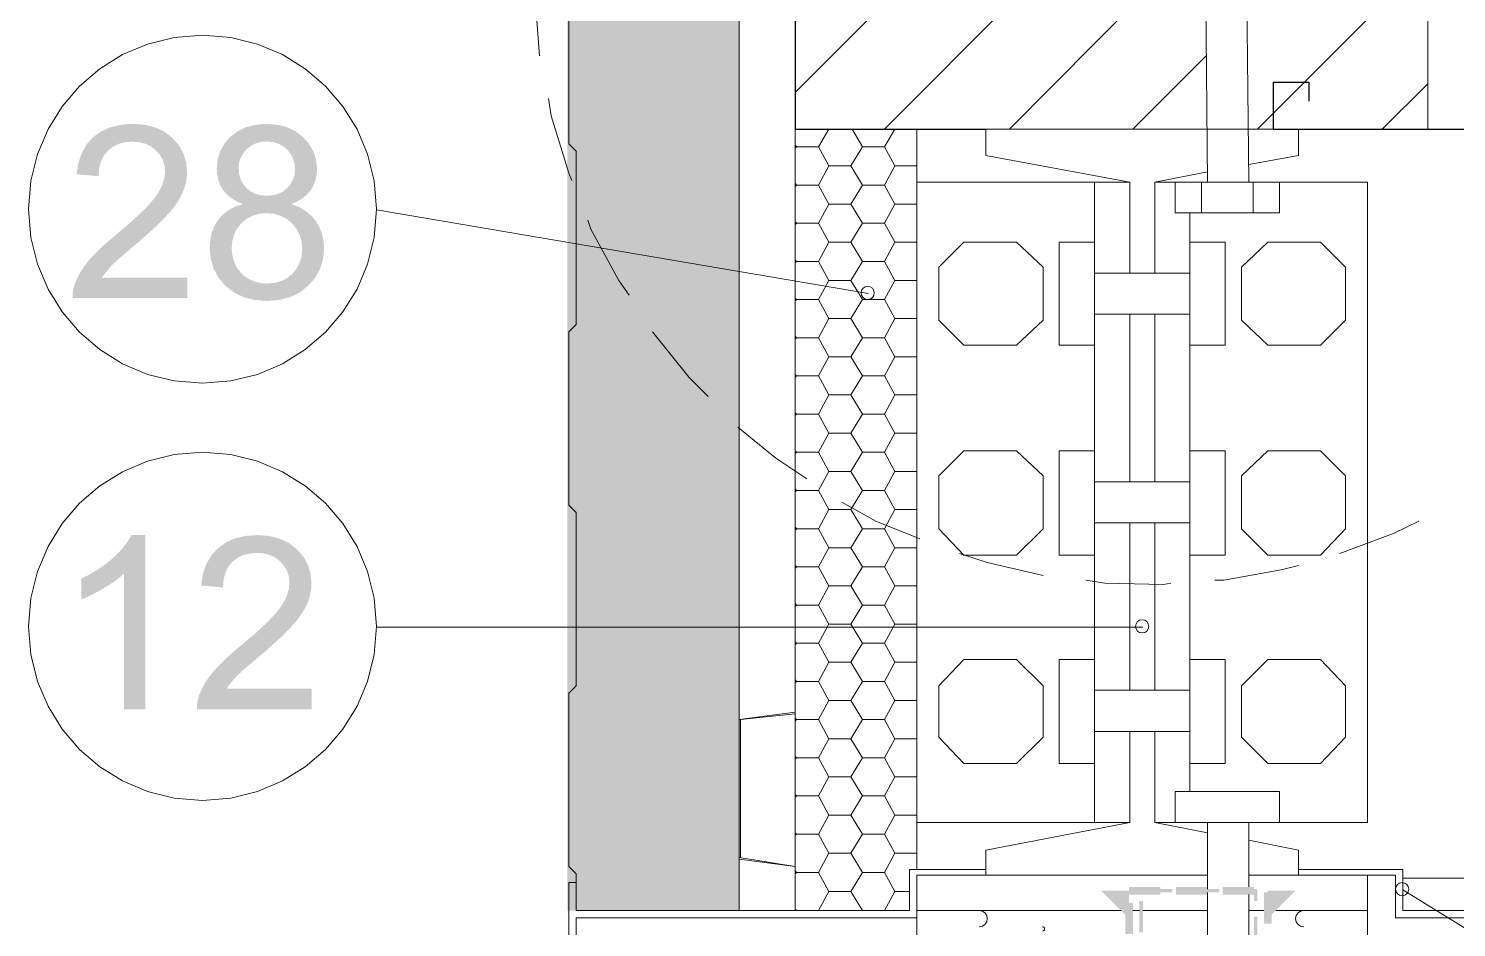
# Model space of a CAD drawing. Header units: millimetres. Extents: x 0 to 297, y 0 to 420.
# Drawn here: x 224.63 to 245.22, y 321.6 to 334.55 of the extents above; entities that cross this region are included whole.
import ezdxf

# ---------------------------------------------------------------- set-up
doc = ezdxf.new("R2010")
doc.units = ezdxf.units.MM
doc.layers.add('1-CORTE-LINEAS', color=7, linetype='Continuous')
doc.layers.add('1-CORTE-RELLENOS', color=9, linetype='Continuous')

msp = doc.modelspace()

# ---------------------------------------------------------------- hatches: boundary and pattern name
at = {"layer": '1-CORTE-RELLENOS'}
h = msp.add_hatch(color=51, dxfattribs=at)
h.dxf.hatch_style = 1
h.paths.add_polyline_path([(234.879, 338.194), (234.879, 321.841), (232.403, 321.841), (232.403, 338.194)])
h = msp.add_hatch(color=7, dxfattribs=at)
h.dxf.hatch_style = 1
h.paths.add_polyline_path([(226.922, 330.962), (226.922, 330.667), (225.268, 330.667), (225.269, 330.722), (225.276, 330.775), (225.287, 330.828), (225.304, 330.88), (225.34, 330.964), (225.386, 331.048), (225.441, 331.131), (225.505, 331.213), (225.583, 331.298), (225.676, 331.389), (225.784, 331.486), (225.908, 331.591), (226.095, 331.75), (226.249, 331.891), (226.371, 332.014), (226.459, 332.12), (226.522, 332.216), (226.566, 332.31), (226.593, 332.401), (226.602, 332.489), (226.594, 332.578), (226.569, 332.659), (226.528, 332.732), (226.47, 332.798), (226.4, 332.852), (226.32, 332.891), (226.231, 332.914), (226.131, 332.922), (226.026, 332.914), (225.932, 332.889), (225.848, 332.847), (225.776, 332.79), (225.718, 332.717), (225.676, 332.632), (225.652, 332.534), (225.643, 332.423), (225.326, 332.453), (225.354, 332.619), (225.404, 332.764), (225.477, 332.888), (225.572, 332.991), (225.687, 333.073), (225.82, 333.131), (225.971, 333.166), (226.139, 333.178), (226.309, 333.166), (226.46, 333.128), (226.593, 333.065), (226.707, 332.977), (226.8, 332.872), (226.866, 332.754), (226.906, 332.625), (226.919, 332.484), (226.915, 332.408), (226.903, 332.333), (226.884, 332.259), (226.856, 332.186), (226.82, 332.113), (226.774, 332.038), (226.718, 331.962), (226.652, 331.883), (226.57, 331.795), (226.464, 331.693), (226.334, 331.575), (226.181, 331.442), (226.054, 331.335), (225.952, 331.248), (225.876, 331.178), (225.825, 331.128), (225.788, 331.086), (225.754, 331.045), (225.723, 331.004), (225.696, 330.962)])
h = msp.add_hatch(color=7, dxfattribs=at)
h.dxf.hatch_style = 1
h.paths.add_polyline_path([(227.615, 331.986), (227.521, 331.937), (227.439, 331.874), (227.371, 331.797), (227.316, 331.711), (227.277, 331.614), (227.254, 331.507), (227.246, 331.39), (227.261, 331.233), (227.303, 331.09), (227.374, 330.961), (227.472, 330.844), (227.595, 330.748), (227.736, 330.68), (227.894, 330.64), (228.071, 330.626), (228.246, 330.64), (228.404, 330.68), (228.544, 330.748), (228.666, 330.844), (228.766, 330.959), (228.837, 331.087), (228.88, 331.228), (228.895, 331.381), (228.887, 331.493), (228.864, 331.597), (228.826, 331.693), (228.773, 331.781), (228.707, 331.859), (228.626, 331.925), (228.532, 331.98), (228.423, 332.023), (228.511, 332.061), (228.587, 332.107), (228.65, 332.161), (228.702, 332.222), (228.741, 332.289), (228.77, 332.362), (228.787, 332.441), (228.793, 332.525), (228.78, 332.656), (228.742, 332.777), (228.679, 332.888), (228.591, 332.988), (228.484, 333.071), (228.361, 333.131), (228.221, 333.166), (228.065, 333.178), (227.91, 333.166), (227.772, 333.131), (227.65, 333.073), (227.544, 332.991), (227.458, 332.893), (227.397, 332.784), (227.361, 332.664), (227.348, 332.533), (227.354, 332.446), (227.371, 332.364), (227.4, 332.29), (227.439, 332.222), (227.492, 332.161), (227.557, 332.107), (227.634, 332.061), (227.723, 332.023)])
h.paths.add_polyline_path([(227.663, 332.544), (227.67, 332.619), (227.692, 332.688), (227.728, 332.752), (227.778, 332.812), (227.84, 332.861), (227.909, 332.896), (227.986, 332.918), (228.071, 332.925), (228.154, 332.917), (228.23, 332.896), (228.298, 332.86), (228.36, 332.809), (228.411, 332.749), (228.447, 332.681), (228.468, 332.607), (228.476, 332.525), (228.469, 332.448), (228.447, 332.377), (228.412, 332.311), (228.363, 332.252), (228.302, 332.204), (228.234, 332.169), (228.157, 332.149), (228.073, 332.142), (227.986, 332.149), (227.908, 332.169), (227.838, 332.204), (227.776, 332.252), (227.726, 332.313), (227.691, 332.381), (227.67, 332.459)])
h.paths.add_polyline_path([(227.563, 331.39), (227.572, 331.493), (227.599, 331.587), (227.643, 331.672), (227.704, 331.748), (227.78, 331.81), (227.866, 331.855), (227.961, 331.882), (228.065, 331.891), (228.17, 331.882), (228.267, 331.855), (228.354, 331.809), (228.432, 331.745), (228.497, 331.667), (228.543, 331.58), (228.571, 331.484), (228.58, 331.379), (228.571, 331.274), (228.544, 331.179), (228.5, 331.094), (228.437, 331.017), (228.361, 330.956), (228.274, 330.912), (228.179, 330.886), (228.073, 330.877), (228.004, 330.881), (227.937, 330.893), (227.872, 330.914), (227.809, 330.943), (227.751, 330.981), (227.702, 331.025), (227.659, 331.076), (227.624, 331.133), (227.597, 331.196), (227.579, 331.259), (227.567, 331.324)])
h = msp.add_hatch(color=7, dxfattribs=at)
h.dxf.hatch_style = 1
h.paths.add_polyline_path([(226.316, 324.741), (226.01, 324.741), (226.01, 326.698), (225.95, 326.644), (225.881, 326.591), (225.804, 326.538), (225.718, 326.485), (225.631, 326.436), (225.548, 326.393), (225.47, 326.356), (225.396, 326.326), (225.396, 326.623), (225.52, 326.687), (225.636, 326.757), (225.745, 326.833), (225.845, 326.915), (225.934, 327.001), (226.009, 327.086), (226.071, 327.169), (226.118, 327.252), (226.316, 327.252)])
h = msp.add_hatch(color=7, dxfattribs=at)
h.dxf.hatch_style = 1
h.paths.add_polyline_path([(228.716, 325.036), (228.716, 324.741), (227.062, 324.741), (227.064, 324.795), (227.07, 324.849), (227.081, 324.901), (227.098, 324.953), (227.135, 325.038), (227.18, 325.122), (227.235, 325.204), (227.3, 325.287), (227.377, 325.371), (227.47, 325.462), (227.578, 325.56), (227.702, 325.664), (227.889, 325.823), (228.043, 325.964), (228.165, 326.088), (228.253, 326.193), (228.316, 326.29), (228.36, 326.383), (228.387, 326.474), (228.396, 326.563), (228.388, 326.651), (228.363, 326.732), (228.322, 326.805), (228.264, 326.871), (228.194, 326.926), (228.114, 326.964), (228.025, 326.988), (227.925, 326.995), (227.82, 326.987), (227.726, 326.962), (227.642, 326.921), (227.57, 326.863), (227.512, 326.79), (227.47, 326.705), (227.446, 326.607), (227.437, 326.496), (227.12, 326.527), (227.148, 326.693), (227.198, 326.837), (227.271, 326.961), (227.366, 327.064), (227.481, 327.146), (227.614, 327.205), (227.765, 327.24), (227.933, 327.252), (228.103, 327.239), (228.254, 327.201), (228.387, 327.138), (228.501, 327.05), (228.594, 326.945), (228.66, 326.828), (228.7, 326.698), (228.713, 326.557), (228.709, 326.482), (228.697, 326.407), (228.678, 326.333), (228.65, 326.259), (228.614, 326.187), (228.568, 326.112), (228.512, 326.035), (228.446, 325.956), (228.364, 325.869), (228.258, 325.766), (228.128, 325.648), (227.975, 325.515), (227.848, 325.409), (227.746, 325.321), (227.67, 325.252), (227.619, 325.201), (227.582, 325.16), (227.548, 325.118), (227.517, 325.077), (227.49, 325.036)])
h = msp.add_hatch(color=7, dxfattribs=at)
h.dxf.hatch_style = 1
h.paths.add_polyline_path([(240.949, 322.101), (240.674, 322.101), (240.674, 322.151), (240.949, 322.151), (240.949, 322.181), (240.499, 322.181), (240.499, 322.126), (240.499, 322.071), (240.949, 322.071)])
h = msp.add_hatch(color=7, dxfattribs=at)
h.dxf.hatch_style = 1
h.paths.add_polyline_path([(240.674, 322.151), (240.674, 322.101), (241.124, 322.101), (241.124, 322.151)])
h = msp.add_hatch(color=7, dxfattribs=at)
h.dxf.hatch_style = 1
h.paths.add_polyline_path([(241.349, 322.101), (241.349, 322.151), (241.624, 322.151), (241.624, 322.181), (241.174, 322.181), (241.174, 322.071), (241.624, 322.071), (241.624, 322.101)])
h = msp.add_hatch(color=7, dxfattribs=at)
h.dxf.hatch_style = 1
h.paths.add_polyline_path([(241.349, 322.101), (241.799, 322.101), (241.799, 322.151), (241.349, 322.151)])
h = msp.add_hatch(color=7, dxfattribs=at)
h.dxf.hatch_style = 1
h.paths.add_polyline_path([(242.299, 322.101), (242.024, 322.101), (242.024, 322.151), (242.299, 322.151), (242.299, 322.181), (241.849, 322.181), (241.849, 322.071), (242.299, 322.071)])
h = msp.add_hatch(color=7, dxfattribs=at)
h.dxf.hatch_style = 1
h.paths.add_polyline_path([(242.349, 322.126), (242.347, 322.137), (242.343, 322.144), (242.335, 322.149), (242.324, 322.151), (242.024, 322.151), (242.024, 322.101), (242.299, 322.101), (242.299, 321.976), (242.349, 321.976)])
h = msp.add_hatch(color=7, dxfattribs=at)
h.dxf.hatch_style = 1
h.paths.add_polyline_path([(240.499, 322.126), (240.099, 322.126), (240.499, 321.726)])
h = msp.add_hatch(color=7, dxfattribs=at)
h.dxf.hatch_style = 1
h.paths.add_polyline_path([(240.499, 321.726), (240.444, 321.781), (240.444, 321.501), (240.554, 321.501), (240.554, 321.951), (240.499, 321.951)])
h = msp.add_hatch(color=7, dxfattribs=at)
h.dxf.hatch_style = 1
h.paths.add_polyline_path([(240.699, 321.526), (240.699, 321.976), (240.649, 321.976), (240.649, 321.526)])
h = msp.add_hatch(color=7, dxfattribs=at)
h.dxf.hatch_style = 1
h.paths.add_polyline_path([(242.554, 321.781), (242.499, 321.726), (242.499, 322.101), (242.444, 322.101), (242.444, 321.651), (242.554, 321.651)])
h = msp.add_hatch(color=7, dxfattribs=at)
h.dxf.hatch_style = 1
h.paths.add_polyline_path([(242.499, 322.126), (242.899, 322.126), (242.499, 321.726)])
h = msp.add_hatch(color=7, dxfattribs=at)
h.dxf.hatch_style = 1
h.paths.add_polyline_path([(242.299, 321.751), (242.299, 321.301), (242.349, 321.301), (242.349, 321.751)])

# ---------------------------------------------------------------- linework, layer by layer
at = {"layer": '1-CORTE-LINEAS', "color": 7, "lineweight": 15}
for p, q in [((241.568, 338.563), (241.631, 332.339)), ((242.16, 338.563), (242.224, 332.339)), ((234.879, 321.841), (234.879, 338.16)), ((237.441, 332.339), (237.441, 333.102)), ((238.435, 333.102), (242.944, 333.102)), ((238.435, 332.72), (238.435, 333.102)), ((242.944, 332.72), (242.944, 333.102)), ((238.435, 332.72), (240.51, 332.339)), ((242.944, 332.72), (242.224, 332.594)), ((241.631, 332.488), (240.869, 332.339)), ((240.002, 332.339), (240.002, 323.111)), ((240.51, 332.339), (240.51, 331.028)), ((240.869, 332.339), (240.869, 331.028)), ((241.546, 331.895), (241.546, 332.339)), ((242.287, 331.895), (242.287, 332.339)), ((229.651, 331.938), (236.742, 330.731)), ((241.377, 331.895), (241.377, 323.555)), ((241.377, 331.028), (240.002, 331.028)), ((241.377, 330.434), (240.002, 330.434)), ((240.51, 330.434), (240.51, 328.021)), ((240.869, 330.434), (240.869, 328.021)), ((241.377, 328.021), (240.002, 328.021)), ((241.377, 327.429), (240.002, 327.429)), ((240.51, 327.429), (240.51, 325.016)), ((240.869, 327.429), (240.869, 325.016)), ((229.651, 325.926), (240.7, 325.926)), ((241.377, 325.016), (240.002, 325.016)), ((234.879, 324.593), (235.684, 324.698)), ((234.9, 324.593), (235.684, 324.678)), ((234.879, 324.593), (234.879, 322.582)), ((234.9, 324.593), (234.9, 322.603)), ((241.377, 324.423), (240.002, 324.423)), ((240.51, 324.423), (240.51, 323.111)), ((240.869, 324.423), (240.869, 323.111)), ((237.441, 323.111), (237.441, 322.433)), ((238.435, 322.709), (240.51, 323.111)), ((241.631, 322.963), (240.869, 323.111)), ((241.631, 322.151), (241.631, 323.111)), ((242.224, 322.181), (242.224, 323.111)), ((242.944, 322.709), (242.224, 322.857)), ((238.435, 322.709), (238.435, 322.349)), ((238.435, 322.709), (238.435, 322.349)), ((242.944, 322.709), (242.944, 322.349)), ((235.684, 322.476), (235.684, 321.841)), ((235.684, 322.476), (235.684, 321.841)), ((237.441, 322.349), (241.631, 322.349)), ((242.224, 322.349), (244.34, 322.349)), ((244.447, 322.307), (280.705, 322.307)), ((241.631, 321.418), (241.631, 322.101)), ((242.224, 321.418), (242.224, 322.071)), ((250.373, 318.496), (244.447, 322.137)), ((234.879, 321.841), (232.529, 321.841)), ((232.529, 321.736), (237.441, 321.736)), ((234.879, 321.841), (237.335, 321.841)), ((240.554, 321.841), (240.649, 321.841)), ((240.699, 321.841), (241.631, 321.841)), ((242.224, 321.841), (242.444, 321.841)), ((244.447, 321.841), (280.705, 321.841))]:
    msp.add_line(p, q, dxfattribs=at)
at = {"layer": '1-CORTE-LINEAS', "color": 7, "lineweight": 9}
for p, q in [((235.684, 321.841), (235.684, 338.16)), ((237.758, 331.112), (238.118, 331.472)), ((238.118, 331.472), (238.879, 331.472)), ((239.26, 331.112), (238.879, 331.472)), ((242.118, 331.112), (242.499, 331.472)), ((243.261, 331.472), (242.499, 331.472)), ((243.621, 331.112), (243.261, 331.472)), ((237.758, 330.35), (237.758, 331.112)), ((239.26, 331.112), (239.26, 330.35)), ((242.118, 331.112), (242.118, 330.35)), ((243.621, 330.35), (243.621, 331.112)), ((237.758, 330.35), (238.118, 329.99)), ((239.26, 330.35), (238.879, 329.99)), ((242.118, 330.35), (242.499, 329.99)), ((243.621, 330.35), (243.261, 329.99)), ((238.879, 329.99), (238.118, 329.99)), ((242.499, 329.99), (243.261, 329.99)), ((237.758, 328.106), (238.118, 328.466)), ((238.118, 328.466), (238.879, 328.466)), ((239.26, 328.106), (238.879, 328.466)), ((242.118, 328.106), (242.499, 328.466)), ((243.261, 328.466), (242.499, 328.466)), ((243.621, 328.106), (243.261, 328.466)), ((237.758, 327.344), (237.758, 328.106)), ((239.26, 328.106), (239.26, 327.344)), ((242.118, 328.106), (242.118, 327.344)), ((243.621, 327.344), (243.621, 328.106)), ((237.758, 327.344), (238.118, 326.963)), ((239.26, 327.344), (238.879, 326.963)), ((242.118, 327.344), (242.499, 326.963)), ((243.621, 327.344), (243.261, 326.963)), ((238.879, 326.963), (238.118, 326.963)), ((242.499, 326.963), (243.261, 326.963)), ((237.758, 325.079), (238.118, 325.46)), ((238.879, 325.46), (238.118, 325.46)), ((239.26, 325.079), (238.879, 325.46)), ((242.118, 325.079), (242.499, 325.46)), ((242.499, 325.46), (243.261, 325.46)), ((243.621, 325.079), (243.261, 325.46)), ((237.758, 325.079), (237.758, 324.339)), ((239.26, 324.339), (239.26, 325.079)), ((242.118, 324.339), (242.118, 325.079)), ((243.621, 325.079), (243.621, 324.339)), ((237.758, 324.339), (238.118, 323.958)), ((239.26, 324.339), (238.879, 323.958)), ((242.118, 324.339), (242.499, 323.958)), ((243.621, 324.339), (243.261, 323.958)), ((238.118, 323.958), (238.879, 323.958)), ((243.261, 323.958), (242.499, 323.958))]:
    msp.add_line(p, q, dxfattribs=at)
at = {"layer": '1-CORTE-LINEAS', "color": 7, "lineweight": 5}
for p, q in [((235.684, 333.631), (240.213, 338.16)), ((236.975, 333.102), (241.568, 337.716)), ((238.774, 333.102), (241.589, 335.938)), ((242.351, 333.102), (244.806, 335.557)), ((240.552, 333.102), (241.61, 334.16)), ((244.15, 333.102), (244.806, 333.757)), ((236.022, 332.848), (236.17, 333.102)), ((236.657, 332.848), (236.509, 333.102)), ((236.975, 332.848), (237.123, 333.102)), ((235.704, 332.848), (235.684, 332.869)), ((235.684, 332.827), (235.704, 332.848)), ((235.704, 332.848), (236.022, 332.848)), ((236.17, 332.572), (236.022, 332.848)), ((236.488, 332.572), (236.657, 332.848)), ((236.657, 332.848), (236.975, 332.848)), ((237.123, 332.572), (236.975, 332.848)), ((236.022, 332.297), (236.17, 332.572)), ((236.17, 332.572), (236.488, 332.572)), ((236.657, 332.297), (236.488, 332.572)), ((236.975, 332.297), (237.123, 332.572)), ((237.123, 332.572), (237.441, 332.572)), ((235.704, 332.297), (235.684, 332.319)), ((235.684, 332.276), (235.704, 332.297)), ((235.704, 332.297), (236.022, 332.297)), ((236.17, 332.022), (236.022, 332.297)), ((236.488, 332.022), (236.657, 332.297)), ((236.657, 332.297), (236.975, 332.297)), ((237.123, 332.022), (236.975, 332.297)), ((236.022, 331.747), (236.17, 332.022)), ((236.17, 332.022), (236.488, 332.022)), ((236.657, 331.747), (236.488, 332.022)), ((236.975, 331.747), (237.123, 332.022)), ((237.123, 332.022), (237.441, 332.022)), ((235.704, 331.747), (235.684, 331.768)), ((235.684, 331.726), (235.704, 331.747)), ((235.704, 331.747), (236.022, 331.747)), ((236.17, 331.472), (236.022, 331.747)), ((236.488, 331.472), (236.657, 331.747)), ((236.657, 331.747), (236.975, 331.747)), ((237.123, 331.472), (236.975, 331.747)), ((236.022, 331.196), (236.17, 331.472)), ((236.17, 331.472), (236.488, 331.472)), ((236.657, 331.196), (236.488, 331.472)), ((236.975, 331.196), (237.123, 331.472)), ((237.123, 331.472), (237.441, 331.472)), ((235.704, 331.196), (235.684, 331.218)), ((235.684, 331.176), (235.704, 331.196)), ((235.704, 331.196), (236.022, 331.196)), ((236.17, 330.921), (236.022, 331.196)), ((236.488, 330.921), (236.657, 331.196)), ((236.657, 331.196), (236.975, 331.196)), ((237.123, 330.921), (236.975, 331.196)), ((236.022, 330.647), (236.17, 330.921)), ((236.17, 330.921), (236.488, 330.921)), ((236.657, 330.647), (236.488, 330.921)), ((236.975, 330.647), (237.123, 330.921)), ((237.123, 330.921), (237.441, 330.921)), ((235.704, 330.647), (235.684, 330.667)), ((235.684, 330.625), (235.704, 330.647)), ((235.704, 330.647), (236.022, 330.647)), ((236.17, 330.371), (236.022, 330.647)), ((236.488, 330.371), (236.657, 330.647)), ((236.657, 330.647), (236.975, 330.647)), ((237.123, 330.371), (236.975, 330.647)), ((236.022, 330.096), (236.17, 330.371)), ((236.17, 330.371), (236.488, 330.371)), ((236.657, 330.096), (236.488, 330.371)), ((236.975, 330.096), (237.123, 330.371)), ((237.123, 330.371), (237.441, 330.371)), ((235.704, 330.096), (235.684, 330.117)), ((235.684, 330.075), (235.704, 330.096)), ((235.704, 330.096), (236.022, 330.096)), ((236.17, 329.821), (236.022, 330.096)), ((236.488, 329.821), (236.657, 330.096)), ((236.657, 330.096), (236.975, 330.096)), ((237.123, 329.821), (236.975, 330.096)), ((236.022, 329.546), (236.17, 329.821)), ((236.17, 329.821), (236.488, 329.821)), ((236.657, 329.546), (236.488, 329.821)), ((236.975, 329.546), (237.123, 329.821)), ((237.123, 329.821), (237.441, 329.821)), ((235.704, 329.546), (235.684, 329.567)), ((235.684, 329.524), (235.704, 329.546)), ((235.704, 329.546), (236.022, 329.546)), ((236.17, 329.271), (236.022, 329.546)), ((236.488, 329.271), (236.657, 329.546)), ((236.657, 329.546), (236.975, 329.546)), ((237.123, 329.271), (236.975, 329.546)), ((236.022, 328.995), (236.17, 329.271)), ((236.17, 329.271), (236.488, 329.271)), ((236.657, 328.995), (236.488, 329.271)), ((236.975, 328.995), (237.123, 329.271)), ((237.123, 329.271), (237.441, 329.271)), ((235.704, 328.995), (235.684, 329.016)), ((235.684, 328.974), (235.704, 328.995)), ((235.704, 328.995), (236.022, 328.995)), ((236.17, 328.72), (236.022, 328.995)), ((236.488, 328.72), (236.657, 328.995)), ((236.657, 328.995), (236.975, 328.995)), ((237.123, 328.72), (236.975, 328.995)), ((236.022, 328.445), (236.17, 328.72)), ((236.17, 328.72), (236.488, 328.72)), ((236.657, 328.445), (236.488, 328.72)), ((236.975, 328.445), (237.123, 328.72)), ((237.123, 328.72), (237.441, 328.72)), ((235.704, 328.445), (235.684, 328.466)), ((235.684, 328.424), (235.704, 328.445)), ((235.704, 328.445), (236.022, 328.445)), ((236.17, 328.17), (236.022, 328.445)), ((236.488, 328.17), (236.657, 328.445)), ((236.657, 328.445), (236.975, 328.445)), ((237.123, 328.17), (236.975, 328.445)), ((236.022, 327.895), (236.17, 328.17)), ((236.17, 328.17), (236.488, 328.17)), ((236.657, 327.895), (236.488, 328.17)), ((236.975, 327.895), (237.123, 328.17)), ((237.123, 328.17), (237.441, 328.17)), ((235.704, 327.895), (235.684, 327.916)), ((235.684, 327.873), (235.704, 327.895)), ((235.704, 327.895), (236.022, 327.895)), ((236.17, 327.62), (236.022, 327.895)), ((236.488, 327.62), (236.657, 327.895)), ((236.657, 327.895), (236.975, 327.895)), ((237.123, 327.62), (236.975, 327.895)), ((236.022, 327.344), (236.17, 327.62)), ((236.17, 327.62), (236.488, 327.62)), ((236.657, 327.344), (236.488, 327.62)), ((236.975, 327.344), (237.123, 327.62)), ((237.123, 327.62), (237.441, 327.62)), ((235.704, 327.344), (235.684, 327.365)), ((235.684, 327.323), (235.704, 327.344)), ((235.704, 327.344), (236.022, 327.344)), ((236.17, 327.069), (236.022, 327.344)), ((236.488, 327.069), (236.657, 327.344)), ((236.657, 327.344), (236.975, 327.344)), ((237.123, 327.069), (236.975, 327.344)), ((236.022, 326.794), (236.17, 327.069)), ((236.17, 327.069), (236.488, 327.069)), ((236.657, 326.794), (236.488, 327.069)), ((236.975, 326.794), (237.123, 327.069)), ((237.123, 327.069), (237.441, 327.069)), ((235.704, 326.794), (235.684, 326.815)), ((235.684, 326.773), (235.704, 326.794)), ((235.704, 326.794), (236.022, 326.794)), ((236.17, 326.519), (236.022, 326.794)), ((236.488, 326.519), (236.657, 326.794)), ((236.657, 326.794), (236.975, 326.794)), ((237.123, 326.519), (236.975, 326.794)), ((236.022, 326.244), (236.17, 326.519)), ((236.17, 326.519), (236.488, 326.519)), ((236.657, 326.244), (236.488, 326.519)), ((236.975, 326.244), (237.123, 326.519)), ((237.123, 326.519), (237.441, 326.519)), ((235.704, 326.244), (235.684, 326.265)), ((235.684, 326.222), (235.704, 326.244)), ((235.704, 326.244), (236.022, 326.244)), ((236.17, 325.969), (236.022, 326.244)), ((236.488, 325.969), (236.657, 326.244)), ((236.657, 326.244), (236.975, 326.244)), ((237.123, 325.969), (236.975, 326.244)), ((236.022, 325.693), (236.17, 325.969)), ((236.17, 325.969), (236.488, 325.969)), ((236.657, 325.693), (236.488, 325.969)), ((236.975, 325.693), (237.123, 325.969)), ((237.123, 325.969), (237.441, 325.969)), ((235.704, 325.693), (235.684, 325.715)), ((235.684, 325.672), (235.704, 325.693)), ((235.704, 325.693), (236.022, 325.693)), ((236.17, 325.418), (236.022, 325.693)), ((236.488, 325.418), (236.657, 325.693)), ((236.657, 325.693), (236.975, 325.693)), ((237.123, 325.418), (236.975, 325.693)), ((236.022, 325.143), (236.17, 325.418)), ((236.17, 325.418), (236.488, 325.418)), ((236.657, 325.143), (236.488, 325.418)), ((236.975, 325.143), (237.123, 325.418)), ((237.123, 325.418), (237.441, 325.418)), ((235.704, 325.143), (235.684, 325.164)), ((235.684, 325.122), (235.704, 325.143)), ((235.704, 325.143), (236.022, 325.143)), ((236.17, 324.868), (236.022, 325.143)), ((236.488, 324.868), (236.657, 325.143)), ((236.657, 325.143), (236.975, 325.143)), ((237.123, 324.868), (236.975, 325.143)), ((236.022, 324.593), (236.17, 324.868)), ((236.17, 324.868), (236.488, 324.868)), ((236.657, 324.593), (236.488, 324.868)), ((236.975, 324.593), (237.123, 324.868)), ((237.123, 324.868), (237.441, 324.868)), ((235.704, 324.593), (235.684, 324.614)), ((235.684, 324.572), (235.704, 324.593)), ((235.704, 324.593), (236.022, 324.593)), ((236.17, 324.317), (236.022, 324.593)), ((236.488, 324.317), (236.657, 324.593)), ((236.657, 324.593), (236.975, 324.593)), ((237.123, 324.317), (236.975, 324.593)), ((236.022, 324.042), (236.17, 324.317)), ((236.17, 324.317), (236.488, 324.317)), ((236.657, 324.042), (236.488, 324.317)), ((236.975, 324.042), (237.123, 324.317)), ((237.123, 324.317), (237.441, 324.317)), ((235.704, 324.042), (235.684, 324.064)), ((235.684, 324.021), (235.704, 324.042)), ((235.704, 324.042), (236.022, 324.042)), ((236.17, 323.767), (236.022, 324.042)), ((236.488, 323.767), (236.657, 324.042)), ((236.657, 324.042), (236.975, 324.042)), ((237.123, 323.767), (236.975, 324.042)), ((236.022, 323.492), (236.17, 323.767)), ((236.17, 323.767), (236.488, 323.767)), ((236.657, 323.492), (236.488, 323.767)), ((236.975, 323.492), (237.123, 323.767)), ((237.123, 323.767), (237.441, 323.767)), ((235.704, 323.492), (235.684, 323.513)), ((235.684, 323.471), (235.704, 323.492)), ((235.704, 323.492), (236.022, 323.492)), ((236.17, 323.217), (236.022, 323.492)), ((236.488, 323.217), (236.657, 323.492)), ((236.657, 323.492), (236.975, 323.492)), ((237.123, 323.217), (236.975, 323.492)), ((236.022, 322.942), (236.17, 323.217)), ((236.17, 323.217), (236.488, 323.217)), ((236.657, 322.942), (236.488, 323.217)), ((236.975, 322.942), (237.123, 323.217)), ((237.123, 323.217), (237.441, 323.217)), ((240.51, 323.111), (237.441, 323.111)), ((235.704, 322.942), (235.684, 322.963)), ((235.684, 322.921), (235.704, 322.942)), ((235.704, 322.942), (236.022, 322.942)), ((236.17, 322.666), (236.022, 322.942)), ((236.488, 322.666), (236.657, 322.942)), ((236.657, 322.942), (236.975, 322.942)), ((237.123, 322.666), (236.975, 322.942)), ((236.022, 322.391), (236.17, 322.666)), ((236.17, 322.666), (236.488, 322.666)), ((236.657, 322.391), (236.488, 322.666)), ((236.975, 322.391), (237.123, 322.666)), ((237.123, 322.666), (237.441, 322.666)), ((235.704, 322.391), (235.684, 322.413)), ((235.684, 322.37), (235.704, 322.391)), ((235.704, 322.391), (236.022, 322.391)), ((236.17, 322.116), (236.022, 322.391)), ((236.488, 322.116), (236.657, 322.391)), ((236.657, 322.391), (236.975, 322.391)), ((237.123, 322.116), (236.975, 322.391)), ((236.022, 321.841), (236.17, 322.116)), ((236.17, 322.116), (236.488, 322.116)), ((236.657, 321.841), (236.488, 322.116)), ((236.975, 321.841), (237.123, 322.116)), ((237.123, 322.116), (237.335, 322.116)), ((232.529, 321.736), (232.529, 319.872)), ((235.704, 321.841), (235.684, 321.862)), ((235.704, 321.841), (236.022, 321.841)), ((236.657, 321.841), (236.975, 321.841))]:
    msp.add_line(p, q, dxfattribs=at)
at = {"layer": '1-CORTE-LINEAS', "color": 7, "lineweight": 15}
for points in [[(232.529, 321.841), (232.529, 322.37), (232.424, 322.476), (232.424, 324.974), (232.529, 325.079), (232.529, 327.577), (232.424, 327.683), (232.424, 330.181), (232.529, 330.286), (232.529, 332.784), (232.424, 332.89), (232.424, 335.388), (232.529, 335.494), (232.529, 337.991), (232.424, 338.097)], [(244.806, 333.102), (244.806, 337.398), (245.149, 337.398)], [(231.937, 335.388), (231.937, 334.985), (232, 334.16)], [(232.128, 333.546), (232.17, 333.292), (232.424, 332.467), (232.466, 332.361)], [(241.165, 332.339), (241.165, 331.895), (242.668, 331.895), (242.668, 332.339)], [(232.699, 331.79), (232.742, 331.662), (233.143, 330.921), (233.291, 330.71)], [(240.002, 329.99), (239.493, 329.99), (239.493, 331.472), (240.002, 331.472)], [(241.377, 329.99), (241.885, 329.99), (241.885, 331.472), (241.377, 331.472)], [(236.827, 330.742), (236.819, 330.779), (236.799, 330.809), (236.768, 330.829), (236.731, 330.837), (236.694, 330.829), (236.664, 330.809), (236.643, 330.779), (236.636, 330.742), (236.643, 330.705), (236.664, 330.674), (236.694, 330.654), (236.731, 330.647), (236.768, 330.654), (236.799, 330.674), (236.819, 330.705), (236.827, 330.742)], [(233.63, 330.181), (234.16, 329.524), (234.434, 329.249)], [(234.858, 328.805), (235.408, 328.36), (235.853, 328.064)], [(240.002, 326.963), (239.493, 326.963), (239.493, 328.466), (240.002, 328.466)], [(241.377, 326.963), (241.885, 326.963), (241.885, 328.466), (241.377, 328.466)], [(236.361, 327.725), (236.847, 327.45), (237.483, 327.196)], [(243.536, 326.984), (244.32, 327.281), (244.679, 327.45)], [(238.054, 326.984), (238.456, 326.858), (239.26, 326.667)], [(241.737, 326.603), (241.864, 326.603), (242.69, 326.752), (242.944, 326.815)], [(239.874, 326.603), (240.15, 326.561), (240.996, 326.54), (241.102, 326.561)], [(240.784, 325.936), (240.777, 325.974), (240.757, 326.004), (240.726, 326.025), (240.689, 326.032), (240.652, 326.025), (240.622, 326.004), (240.602, 325.974), (240.594, 325.936), (240.602, 325.899), (240.622, 325.869), (240.652, 325.849), (240.689, 325.841), (240.726, 325.849), (240.757, 325.869), (240.777, 325.899), (240.784, 325.936)], [(240.002, 325.46), (239.493, 325.46), (239.493, 323.958), (240.002, 323.958)], [(241.377, 325.46), (241.885, 325.46), (241.885, 323.958), (241.377, 323.958)], [(235.684, 324.678), (235.684, 325.334), (235.684, 324.698)], [(241.165, 323.111), (241.165, 323.555), (242.668, 323.555), (242.668, 323.111)], [(234.879, 322.582), (235.684, 322.476), (234.879, 322.603)], [(237.335, 321.841), (237.335, 322.433), (238.435, 322.433)], [(242.944, 322.433), (244.447, 322.433), (244.447, 321.841)], [(232.424, 321.736), (232.424, 322.243), (232.529, 322.243)], [(237.441, 322.349), (237.441, 321.841), (240.384, 321.841)], [(242.614, 321.841), (243.939, 321.841), (243.939, 322.349)], [(244.34, 322.349), (244.34, 321.736), (245.949, 321.736), (245.949, 321.841)], [(244.531, 322.148), (244.524, 322.185), (244.503, 322.215), (244.473, 322.236), (244.436, 322.243), (244.399, 322.236), (244.368, 322.215), (244.348, 322.185), (244.34, 322.148), (244.348, 322.111), (244.368, 322.08), (244.399, 322.06), (244.436, 322.052), (244.473, 322.06), (244.503, 322.08), (244.524, 322.111), (244.531, 322.148)], [(232.424, 321.736), (232.424, 321.248), (232.529, 321.248)], [(238.34, 321.608), (238.385, 321.617), (238.422, 321.642), (238.447, 321.679), (238.456, 321.724), (238.447, 321.77), (238.422, 321.807), (238.385, 321.832), (238.34, 321.841)], [(243.018, 321.841), (242.972, 321.832), (242.935, 321.807), (242.91, 321.77), (242.901, 321.724), (242.91, 321.679), (242.935, 321.642), (242.972, 321.617), (243.018, 321.608)]]:
    msp.add_lwpolyline(points, dxfattribs=at)
at = {"layer": '1-CORTE-LINEAS', "color": 7, "lineweight": 25}
for points in [[(235.684, 338.16), (235.684, 333.102), (238.435, 333.102)], [(242.583, 333.102), (247.198, 333.102), (249.124, 335.663)], [(242.583, 333.102), (242.583, 333.779), (243.092, 333.779), (243.092, 333.504)]]:
    msp.add_lwpolyline(points, dxfattribs=at)
at = {"layer": '1-CORTE-LINEAS', "color": 7, "lineweight": 9}
for points in [[(229.651, 331.948), (229.619, 332.355), (229.523, 332.741), (229.371, 333.101), (229.167, 333.429), (228.917, 333.721), (228.624, 333.972), (228.296, 334.176), (227.936, 334.328), (227.55, 334.423), (227.143, 334.456), (226.736, 334.423), (226.35, 334.328), (225.99, 334.176), (225.662, 333.972), (225.369, 333.721), (225.119, 333.429), (224.915, 333.101), (224.762, 332.741), (224.667, 332.355), (224.635, 331.948), (224.667, 331.541), (224.762, 331.155), (224.915, 330.795), (225.119, 330.467), (225.369, 330.174), (225.662, 329.924), (225.99, 329.72), (226.35, 329.568), (226.736, 329.473), (227.143, 329.44), (227.55, 329.473), (227.936, 329.568), (228.296, 329.72), (228.624, 329.924), (228.917, 330.174), (229.167, 330.467), (229.371, 330.795), (229.523, 331.155), (229.619, 331.541), (229.651, 331.948)], [(229.651, 325.936), (229.619, 326.343), (229.523, 326.729), (229.371, 327.089), (229.167, 327.418), (228.917, 327.71), (228.624, 327.961), (228.296, 328.165), (227.936, 328.317), (227.55, 328.412), (227.143, 328.445), (226.736, 328.412), (226.35, 328.317), (225.99, 328.165), (225.662, 327.961), (225.369, 327.71), (225.119, 327.418), (224.915, 327.089), (224.762, 326.729), (224.667, 326.343), (224.635, 325.936), (224.667, 325.53), (224.762, 325.144), (224.915, 324.784), (225.119, 324.455), (225.369, 324.163), (225.662, 323.912), (225.99, 323.708), (226.35, 323.556), (226.736, 323.461), (227.143, 323.428), (227.55, 323.461), (227.936, 323.556), (228.296, 323.708), (228.624, 323.912), (228.917, 324.163), (229.167, 324.455), (229.371, 324.784), (229.523, 325.144), (229.619, 325.53), (229.651, 325.936)]]:
    msp.add_lwpolyline(points, dxfattribs=at)
at = {"layer": '1-CORTE-LINEAS', "color": 7, "lineweight": 5}
for points in [[(240.51, 332.339), (237.441, 332.339), (237.441, 323.111)], [(240.869, 332.339), (243.939, 332.339), (243.939, 323.111), (240.869, 323.111)], [(237.441, 321.841), (237.441, 318.835), (238.35, 318.835)], [(243.029, 318.835), (243.939, 318.835), (243.939, 321.841)]]:
    msp.add_lwpolyline(points, dxfattribs=at)
at = {"layer": '1-CORTE-LINEAS', "color": 7, "lineweight": 13}
msp.add_lwpolyline([(239.25, 321.545), (239.262, 321.547), (239.273, 321.554), (239.279, 321.564), (239.282, 321.576), (239.279, 321.589), (239.273, 321.599), (239.262, 321.606), (239.25, 321.608)], dxfattribs=at)

doc.saveas('drawing.dxf')
